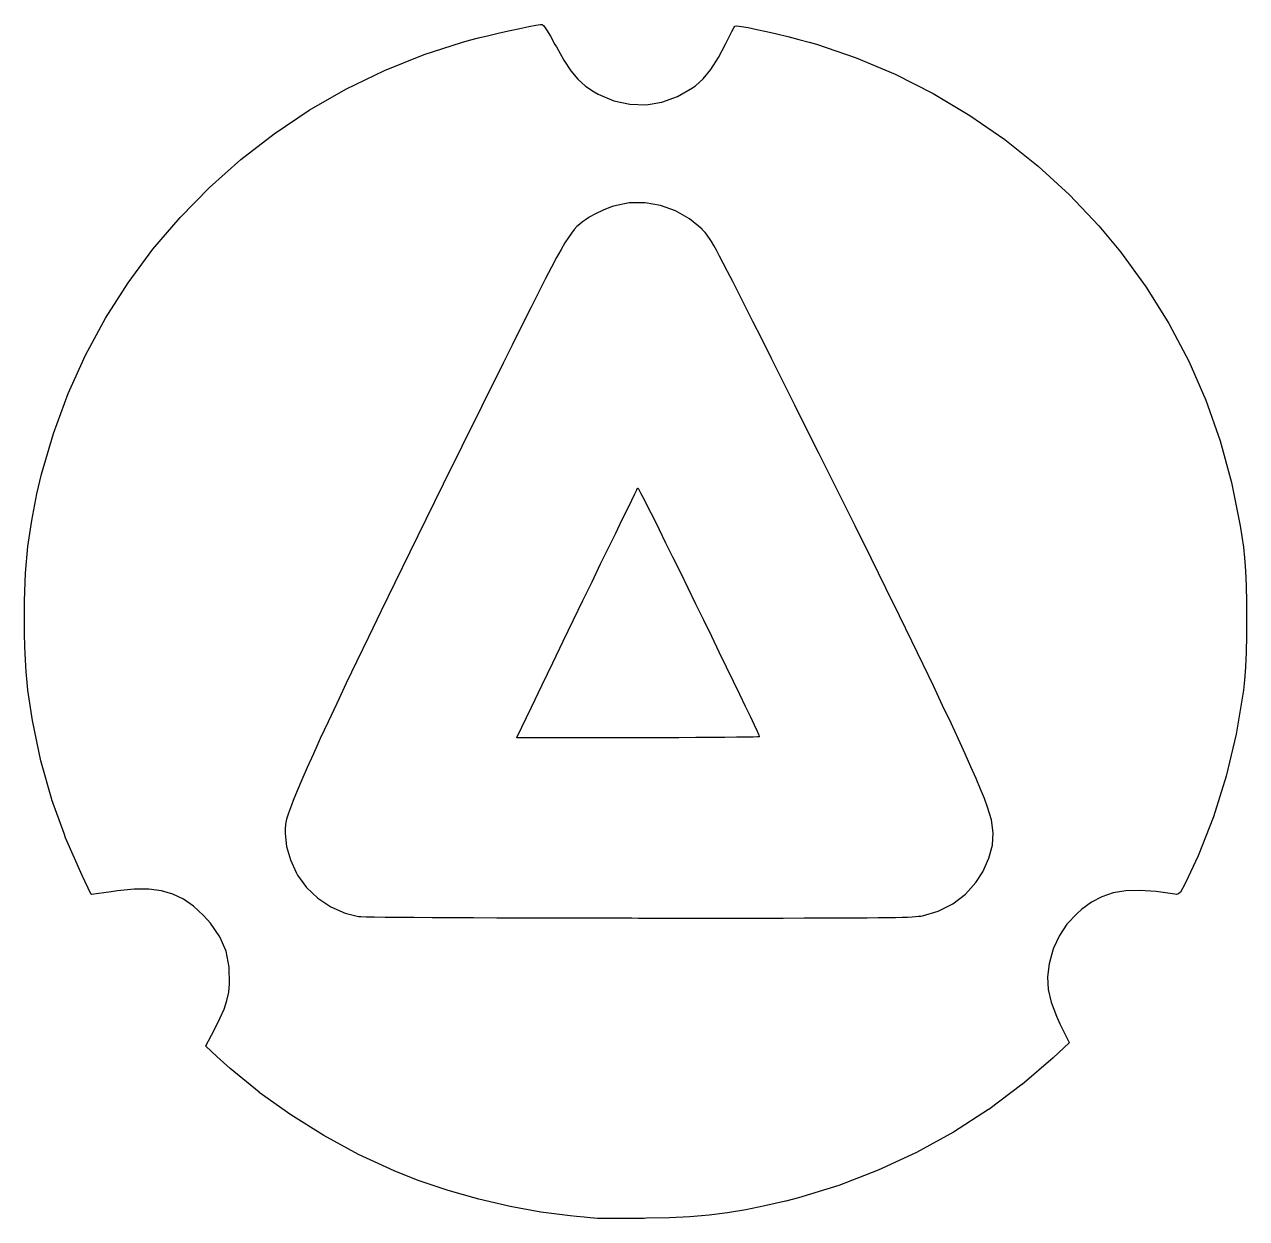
# Model space of a CAD drawing. Extents: x 57 to 265, y -121 to -64.
# Drawn here: x 83.83 to 110.13, y -117.47 to -91.77 of the extents above; entities that cross this region are included whole.
import ezdxf

# ---------------------------------------------------------------- set-up
doc = ezdxf.new("R2010")
doc.units = 0
doc.header["$MEASUREMENT"] = 0
doc.layers.add('BLACK', color=7, linetype='CONTINUOUS')

msp = doc.modelspace()

# ---------------------------------------------------------------- linework, layer by layer
at = {"layer": 'Black'}
for p, q in [((94.6791, -91.811), (94.8309, -91.7829)), ((94.8309, -91.7829), (94.831, -91.7828)), ((94.8309, -91.7829), (94.8309, -91.7829)), ((94.831, -91.7828), (94.9344, -91.7675)), ((94.9344, -91.7675), (94.9345, -91.7675)), ((94.9345, -91.7675), (94.9347, -91.7675)), ((94.9347, -91.7675), (94.964, -91.7655)), ((94.964, -91.7655), (94.9642, -91.7655)), ((94.9642, -91.7655), (94.9644, -91.7654)), ((94.9644, -91.7654), (94.9651, -91.7656)), ((94.9651, -91.7656), (94.9658, -91.7656)), ((94.9658, -91.7656), (94.9659, -91.7657)), ((94.9659, -91.7657), (94.9661, -91.7657)), ((94.9661, -91.7657), (94.9667, -91.7661)), ((94.9667, -91.7661), (94.9673, -91.7664)), ((94.9673, -91.7664), (94.9674, -91.7665)), ((94.9674, -91.7665), (94.9676, -91.7666)), ((94.9676, -91.7666), (95.0031, -91.7962)), ((95.0031, -91.7962), (95.0035, -91.7967)), ((95.0035, -91.7967), (95.004, -91.7971)), ((95.004, -91.7971), (95.0642, -91.8821)), ((99.1162, -91.8021), (99.1588, -91.7981)), ((99.1588, -91.7981), (99.1593, -91.7981)), ((99.1593, -91.7981), (99.1598, -91.7981)), ((99.1598, -91.7981), (99.2584, -91.8096)), ((93.4014, -92.1049), (93.6, -92.054)), ((93.6, -92.054), (93.8198, -92.0004)), ((93.6, -92.054), (93.6, -92.054)), ((93.6, -92.054), (93.6, -92.054)), ((93.8198, -92.0004), (93.8199, -92.0004)), ((93.8199, -92.0004), (94.0493, -91.9467)), ((93.8199, -92.0004), (93.8199, -92.0004)), ((94.0493, -91.9467), (94.2767, -91.8955)), ((94.0493, -91.9467), (94.0493, -91.9467)), ((94.0493, -91.9467), (94.0493, -91.9467)), ((94.2767, -91.8955), (94.4905, -91.8495)), ((94.2767, -91.8955), (94.2767, -91.8955)), ((94.2767, -91.8955), (94.2767, -91.8955)), ((94.4905, -91.8494), (94.679, -91.811)), ((94.4905, -91.8495), (94.4905, -91.8494)), ((94.4905, -91.8495), (94.4905, -91.8495)), ((94.679, -91.811), (94.6791, -91.811)), ((94.6791, -91.811), (94.6791, -91.811)), ((95.0642, -91.8821), (95.0643, -91.8823)), ((95.0643, -91.8823), (95.0644, -91.8824)), ((95.0644, -91.8824), (95.1455, -92.0167)), ((95.1455, -92.0167), (95.1456, -92.0168)), ((95.1456, -92.0168), (95.1456, -92.0168)), ((95.1456, -92.0168), (95.2438, -92.1943)), ((98.9222, -92.1743), (98.9926, -92.0338)), ((98.9926, -92.0338), (98.9927, -92.0338)), ((98.9927, -92.0338), (99.0521, -91.917)), ((98.9927, -92.0338), (98.9927, -92.0338)), ((99.0521, -91.917), (99.0942, -91.8364)), ((99.0521, -91.917), (99.0521, -91.917)), ((99.0521, -91.917), (99.0521, -91.917)), ((99.0942, -91.8364), (99.0942, -91.8363)), ((99.0942, -91.8363), (99.0943, -91.8363)), ((99.0943, -91.8363), (99.1123, -91.8046)), ((99.1123, -91.8046), (99.1127, -91.8041)), ((99.1127, -91.8041), (99.1131, -91.8036)), ((99.1131, -91.8036), (99.1132, -91.8034)), ((99.1132, -91.8034), (99.1134, -91.8033)), ((99.1134, -91.8033), (99.1139, -91.8029)), ((99.1139, -91.8029), (99.1145, -91.8026)), ((99.1145, -91.8026), (99.1147, -91.8025)), ((99.1147, -91.8025), (99.1149, -91.8024)), ((99.1149, -91.8024), (99.1155, -91.8023)), ((99.1155, -91.8023), (99.1162, -91.8021)), ((99.2584, -91.8096), (99.2585, -91.8097)), ((99.2585, -91.8097), (99.2586, -91.8097)), ((99.2586, -91.8097), (99.4035, -91.8346)), ((99.4035, -91.8346), (99.4036, -91.8346)), ((99.4036, -91.8346), (99.4037, -91.8346)), ((99.4037, -91.8346), (99.5855, -91.8709)), ((99.5855, -91.8709), (99.5855, -91.8709)), ((99.5855, -91.8709), (99.5855, -91.8709)), ((99.5855, -91.8709), (99.7947, -91.9163)), ((99.7947, -91.9163), (99.7948, -91.9163)), ((99.7948, -91.9163), (99.7948, -91.9163)), ((99.7948, -91.9163), (100.022, -91.9688)), ((100.022, -91.9688), (100.022, -91.9688)), ((100.022, -91.9688), (100.022, -91.9688)), ((100.022, -91.9688), (100.257, -92.0262)), ((100.257, -92.0262), (100.257, -92.0262)), ((100.257, -92.0262), (100.257, -92.0262)), ((100.257, -92.0262), (100.492, -92.0865)), ((92.4298, -92.4124), (93.2352, -92.1507)), ((93.2352, -92.1507), (93.2353, -92.1507)), ((93.2353, -92.1507), (93.2354, -92.1506)), ((93.2354, -92.1506), (93.4013, -92.1049)), ((93.4013, -92.1049), (93.4013, -92.1049)), ((93.4013, -92.1049), (93.4014, -92.1049)), ((95.2438, -92.1943), (95.2438, -92.1944)), ((95.2438, -92.1944), (95.2439, -92.1944)), ((95.2439, -92.1944), (95.2736, -92.2504)), ((95.2736, -92.2504), (95.4322, -92.5335)), ((98.7605, -92.4767), (98.9222, -92.1743)), ((100.492, -92.0865), (100.492, -92.0865)), ((100.492, -92.0865), (100.492, -92.0865)), ((100.492, -92.0865), (100.715, -92.1475)), ((100.715, -92.1475), (100.716, -92.1475)), ((100.716, -92.1475), (100.716, -92.1475)), ((100.716, -92.1475), (100.871, -92.1926)), ((100.871, -92.1926), (100.871, -92.1927)), ((100.871, -92.1927), (100.872, -92.1927)), ((100.872, -92.1927), (101.728, -92.4836)), ((91.572, -92.7564), (92.4295, -92.4125)), ((92.4295, -92.4125), (92.4296, -92.4125)), ((92.4296, -92.4125), (92.4298, -92.4124)), ((95.4322, -92.5335), (95.5835, -92.7611)), ((98.5957, -92.735), (98.7605, -92.4767)), ((101.728, -92.4836), (101.728, -92.4837)), ((101.728, -92.4837), (101.729, -92.4837)), ((101.729, -92.4837), (102.567, -92.8377)), ((90.746, -93.1568), (91.5717, -92.7565)), ((91.5717, -92.7565), (91.5719, -92.7565)), ((91.5719, -92.7565), (91.572, -92.7564)), ((95.5835, -92.7611), (95.7367, -92.9437)), ((98.4332, -92.9356), (98.5957, -92.735)), ((102.567, -92.8377), (102.568, -92.8378)), ((102.568, -92.8378), (102.568, -92.8379)), ((102.568, -92.8379), (103.384, -93.2515)), ((95.7367, -92.9437), (95.9011, -93.0919)), ((95.9011, -93.0919), (96.0861, -93.2161)), ((98.2033, -93.1315), (98.2695, -93.0838)), ((98.2695, -93.0838), (98.4332, -92.9356)), ((89.954, -93.6111), (90.7457, -93.1569)), ((90.7457, -93.1569), (90.7458, -93.1569)), ((90.7458, -93.1569), (90.746, -93.1568)), ((96.0861, -93.2161), (96.1718, -93.2635)), ((96.1718, -93.2635), (96.5119, -93.4061)), ((97.547, -93.4373), (97.8816, -93.3168)), ((97.8816, -93.3168), (98.2033, -93.1315)), ((103.384, -93.2515), (103.384, -93.2516)), ((103.384, -93.2516), (103.384, -93.2517)), ((103.384, -93.2517), (104.172, -93.7217)), ((89.1986, -94.1168), (89.9537, -93.6113)), ((89.9537, -93.6113), (89.9539, -93.6112)), ((89.9539, -93.6112), (89.954, -93.6111)), ((96.5119, -93.4061), (96.8575, -93.4823)), ((96.8575, -93.4823), (97.2041, -93.4925)), ((97.2041, -93.4925), (97.547, -93.4373)), ((104.172, -93.7217), (104.172, -93.7218)), ((104.172, -93.7218), (104.172, -93.7219)), ((104.172, -93.7219), (104.928, -94.2447)), ((88.4823, -94.6714), (89.1984, -94.117)), ((89.1984, -94.117), (89.1985, -94.1169)), ((89.1985, -94.1169), (89.1986, -94.1168)), ((104.928, -94.2447), (104.928, -94.2448)), ((104.928, -94.2448), (104.928, -94.2449)), ((104.928, -94.2449), (105.645, -94.8173)), ((87.8074, -95.2723), (88.482, -94.6716)), ((88.482, -94.6716), (88.4822, -94.6715)), ((88.4822, -94.6715), (88.4823, -94.6714)), ((105.645, -94.8173), (105.646, -94.8174)), ((105.646, -94.8174), (105.646, -94.8175)), ((105.646, -94.8175), (106.32, -95.4359)), ((87.1764, -95.9171), (87.8071, -95.2726)), ((87.8071, -95.2726), (87.8073, -95.2725)), ((87.8073, -95.2725), (87.8074, -95.2723)), ((106.32, -95.4359), (106.32, -95.4361)), ((106.32, -95.4361), (106.321, -95.4362)), ((106.321, -95.4362), (106.947, -96.0973)), ((96.4372, -95.6977), (96.2785, -95.7609)), ((96.5073, -95.675), (96.4372, -95.6977)), ((96.8429, -95.6073), (96.5073, -95.675)), ((97.183, -95.6029), (96.8429, -95.6073)), ((97.5187, -95.6594), (97.183, -95.6029)), ((97.8411, -95.7747), (97.5187, -95.6594)), ((86.5917, -96.6033), (87.1761, -95.9174)), ((87.1761, -95.9174), (87.1763, -95.9173)), ((87.1763, -95.9173), (87.1764, -95.9171)), ((95.9007, -95.9683), (95.8362, -96.014)), ((95.9721, -95.9205), (95.9007, -95.9683)), ((95.9813, -95.9145), (95.9721, -95.9205)), ((96.1155, -95.8384), (95.9813, -95.9145)), ((96.2785, -95.7609), (96.1155, -95.8384)), ((98.1411, -95.9467), (97.8411, -95.7747)), ((98.4099, -96.1733), (98.1411, -95.9467)), ((95.5981, -96.2557), (95.5318, -96.3509)), ((95.6593, -96.1784), (95.5981, -96.2557)), ((95.7179, -96.1151), (95.6593, -96.1784)), ((95.776, -96.0616), (95.7179, -96.1151)), ((95.8362, -96.014), (95.776, -96.0616)), ((98.4137, -96.1771), (98.4099, -96.1733)), ((98.444, -96.2082), (98.4137, -96.1771)), ((98.4137, -96.1771), (98.4137, -96.1771)), ((98.4732, -96.2401), (98.444, -96.2082)), ((98.5029, -96.2759), (98.4732, -96.2401)), ((106.947, -96.0973), (106.947, -96.0974)), ((106.947, -96.0974), (106.948, -96.0975)), ((106.948, -96.0975), (107.416, -96.6607)), ((95.4581, -96.4679), (95.3748, -96.6107)), ((95.5318, -96.3509), (95.4581, -96.4679)), ((98.5348, -96.3188), (98.5029, -96.2759)), ((98.5707, -96.3719), (98.5348, -96.3188)), ((98.6121, -96.4385), (98.5707, -96.3719)), ((98.6608, -96.5216), (98.6121, -96.4385)), ((98.7182, -96.6245), (98.6608, -96.5216)), ((86.0558, -97.3282), (86.5915, -96.6035)), ((86.5915, -96.6035), (86.5916, -96.6034)), ((86.5916, -96.6034), (86.5917, -96.6033)), ((95.2794, -96.7833), (95.1697, -96.9897)), ((95.3748, -96.6107), (95.2794, -96.7833)), ((98.7862, -96.7502), (98.7182, -96.6245)), ((98.8663, -96.9019), (98.7862, -96.7502)), ((107.416, -96.6607), (107.416, -96.6609)), ((107.416, -96.6609), (107.416, -96.661)), ((107.416, -96.661), (107.967, -97.4177)), ((95.1697, -96.9897), (95.0434, -97.2337)), ((98.9601, -97.0827), (98.8663, -96.9019)), ((95.0434, -97.2337), (94.898, -97.5194)), ((99.0694, -97.2959), (98.9601, -97.0827)), ((99.1957, -97.5445), (99.0694, -97.2959)), ((85.5712, -98.0895), (86.0557, -97.3285)), ((86.0557, -97.3285), (86.0558, -97.3284)), ((86.0558, -97.3284), (86.0558, -97.3282)), ((94.898, -97.5194), (94.7314, -97.8507)), ((94.898, -97.5194), (94.898, -97.5194)), ((99.3407, -97.8316), (99.1957, -97.5445)), ((99.1957, -97.5445), (99.1957, -97.5445)), ((107.967, -97.4177), (107.967, -97.4178)), ((107.967, -97.4178), (107.967, -97.418)), ((107.967, -97.418), (108.456, -98.2014)), ((99.5061, -98.1605), (99.3407, -97.8316)), ((85.1403, -98.8846), (85.571, -98.0898)), ((85.571, -98.0898), (85.5712, -98.0897)), ((85.5712, -98.0897), (85.5712, -98.0895)), ((94.7314, -97.8507), (94.5411, -98.2316)), ((94.5411, -98.2316), (94.3248, -98.6659)), ((99.6935, -98.5343), (99.5061, -98.1605)), ((99.5061, -98.1605), (99.5061, -98.1605)), ((108.456, -98.2014), (108.456, -98.2016)), ((108.456, -98.2016), (108.456, -98.2018)), ((108.456, -98.2018), (108.885, -99.0131)), ((99.9046, -98.956), (99.6935, -98.5343)), ((99.6935, -98.5343), (99.6935, -98.5343)), ((84.7655, -99.7109), (85.1401, -98.8849)), ((85.1401, -98.8849), (85.1402, -98.8847)), ((85.1402, -98.8847), (85.1403, -98.8846)), ((94.3248, -98.6659), (94.132, -99.0538)), ((94.132, -99.0538), (93.6716, -99.9808)), ((100.141, -99.429), (99.9046, -98.956)), ((99.9046, -98.956), (99.9046, -98.956)), ((108.885, -99.0131), (108.885, -99.0133)), ((108.885, -99.0133), (108.885, -99.0134)), ((108.885, -99.0134), (109.252, -99.8538)), ((100.404, -99.9562), (100.141, -99.429)), ((100.141, -99.429), (100.141, -99.429)), ((84.4493, -100.566), (84.7653, -99.7112)), ((84.7653, -99.7112), (84.7654, -99.7111)), ((84.7654, -99.7111), (84.7655, -99.7109)), ((109.252, -99.8538), (109.252, -99.8539)), ((109.252, -99.8539), (109.252, -99.8541)), ((109.252, -99.8541), (109.559, -100.724)), ((93.6716, -99.9808), (93.2409, -100.85)), ((100.696, -100.541), (100.404, -99.9562)), ((100.404, -99.9562), (100.404, -99.9562)), ((84.194, -101.447), (84.4491, -100.566)), ((84.4491, -100.566), (84.4492, -100.566)), ((84.4492, -100.566), (84.4493, -100.566)), ((100.927, -101.004), (100.696, -100.541)), ((109.559, -100.724), (109.559, -100.725)), ((109.559, -100.725), (109.559, -100.725)), ((109.559, -100.725), (109.807, -101.626)), ((93.2409, -100.85), (92.8391, -101.662)), ((101.329, -101.81), (100.927, -101.004)), ((100.927, -101.004), (100.927, -101.004)), ((84.0952, -101.866), (84.194, -101.448)), ((84.194, -101.448), (84.194, -101.447)), ((84.194, -101.448), (84.194, -101.448)), ((92.8391, -101.662), (92.4652, -102.42)), ((92.8391, -101.662), (92.8391, -101.662)), ((96.9656, -101.866), (97.0095, -101.779)), ((97.0095, -101.779), (97.0096, -101.778)), ((97.0096, -101.778), (97.0256, -101.749)), ((97.0096, -101.778), (97.0096, -101.778)), ((97.0256, -101.749), (97.0261, -101.748)), ((97.0261, -101.748), (97.0266, -101.747)), ((97.0266, -101.747), (97.0267, -101.747)), ((97.0267, -101.747), (97.0267, -101.747)), ((97.0267, -101.747), (97.0274, -101.747)), ((97.0274, -101.747), (97.0281, -101.746)), ((97.0281, -101.746), (97.0281, -101.746)), ((97.0281, -101.746), (97.0282, -101.746)), ((97.0282, -101.746), (97.029, -101.746)), ((97.029, -101.746), (97.0298, -101.746)), ((97.0298, -101.746), (97.0298, -101.746)), ((97.0298, -101.746), (97.0299, -101.746)), ((97.0299, -101.746), (97.0306, -101.746)), ((97.0306, -101.746), (97.0315, -101.746)), ((97.0315, -101.746), (97.0316, -101.746)), ((97.0316, -101.746), (97.0316, -101.746)), ((97.0316, -101.746), (97.0323, -101.747)), ((97.0323, -101.747), (97.0331, -101.747)), ((97.0331, -101.747), (97.0331, -101.747)), ((97.0331, -101.747), (97.0331, -101.747)), ((97.0331, -101.747), (97.0337, -101.748)), ((97.0337, -101.748), (97.0342, -101.748)), ((97.0342, -101.748), (97.0511, -101.775)), ((97.0511, -101.775), (97.0512, -101.775)), ((97.0512, -101.775), (97.0513, -101.775)), ((97.0513, -101.775), (97.095, -101.858)), ((109.807, -101.626), (109.807, -101.626)), ((109.807, -101.626), (109.807, -101.627)), ((109.807, -101.627), (109.994, -102.56)), ((83.9826, -102.44), (84.0952, -101.866)), ((84.0952, -101.866), (84.0952, -101.866)), ((84.0952, -101.866), (84.0952, -101.866)), ((96.8023, -102.197), (96.8959, -102.007)), ((96.8959, -102.007), (96.9656, -101.866)), ((96.8959, -102.007), (96.8959, -102.007)), ((96.8959, -102.007), (96.8959, -102.007)), ((96.9656, -101.866), (96.9656, -101.866)), ((96.9656, -101.866), (96.9656, -101.866)), ((97.095, -101.858), (97.095, -101.858)), ((97.095, -101.858), (97.095, -101.858)), ((97.095, -101.858), (97.163, -101.99)), ((97.163, -101.99), (97.163, -101.991)), ((97.163, -101.991), (97.163, -101.991)), ((97.163, -101.991), (97.2527, -102.168)), ((101.702, -102.56), (101.329, -101.81)), ((101.329, -101.81), (101.329, -101.81)), ((96.6867, -102.434), (96.8023, -102.197)), ((96.8023, -102.197), (96.8023, -102.197)), ((96.8023, -102.197), (96.8023, -102.197)), ((97.2527, -102.168), (97.2527, -102.168)), ((97.2527, -102.168), (97.2527, -102.168)), ((97.2527, -102.168), (97.3615, -102.386)), ((83.9015, -103.002), (83.9825, -102.44)), ((83.9825, -102.44), (83.9826, -102.44)), ((83.9826, -102.44), (83.9826, -102.44)), ((92.4652, -102.42), (92.1181, -103.126)), ((96.551, -102.712), (96.6867, -102.434)), ((96.6867, -102.434), (96.6867, -102.434)), ((97.3615, -102.386), (97.3615, -102.386)), ((97.3615, -102.386), (97.3615, -102.386)), ((97.3615, -102.386), (97.4868, -102.639)), ((102.046, -103.256), (101.702, -102.56)), ((101.702, -102.56), (101.702, -102.56)), ((109.994, -102.56), (109.994, -102.56)), ((109.994, -102.56), (109.994, -102.56)), ((109.994, -102.56), (110.063, -103.013)), ((96.397, -103.028), (96.551, -102.712)), ((96.551, -102.712), (96.551, -102.712)), ((97.4868, -102.639), (97.4868, -102.639)), ((97.4868, -102.639), (97.4868, -102.639)), ((97.4868, -102.639), (97.6261, -102.92)), ((83.8498, -103.572), (83.9014, -103.003)), ((83.9014, -103.003), (83.9015, -103.002)), ((83.9015, -103.002), (83.9015, -103.002)), ((96.2267, -103.378), (96.397, -103.028)), ((96.397, -103.028), (96.397, -103.028)), ((97.6261, -102.92), (97.6261, -102.92)), ((97.6261, -102.92), (97.6261, -102.92)), ((97.6261, -102.92), (97.7767, -103.226)), ((110.063, -103.013), (110.063, -103.013)), ((110.063, -103.013), (110.063, -103.013)), ((110.063, -103.013), (110.087, -103.242)), ((92.1181, -103.126), (91.797, -103.782)), ((97.7767, -103.226), (97.7767, -103.226)), ((97.7767, -103.226), (97.7767, -103.226)), ((97.7767, -103.226), (97.9361, -103.55)), ((102.364, -103.9), (102.046, -103.256)), ((110.087, -103.242), (110.087, -103.242)), ((110.087, -103.242), (110.087, -103.242)), ((110.087, -103.242), (110.105, -103.525)), ((83.8257, -104.168), (83.8498, -103.572)), ((83.8498, -103.572), (83.8499, -103.572)), ((83.8499, -103.572), (83.8498, -103.572)), ((96.0419, -103.759), (96.2267, -103.378)), ((96.2267, -103.378), (96.2267, -103.378)), ((97.9361, -103.55), (97.9361, -103.55)), ((97.9361, -103.55), (97.9361, -103.55)), ((97.9361, -103.55), (98.1017, -103.888)), ((110.105, -103.525), (110.105, -103.525)), ((110.105, -103.525), (110.105, -103.525)), ((110.105, -103.525), (110.119, -103.848)), ((91.797, -103.782), (91.5008, -104.389)), ((95.8446, -104.165), (96.0419, -103.759)), ((96.0419, -103.759), (96.0419, -103.759)), ((98.1017, -103.888), (98.1017, -103.888)), ((98.1017, -103.888), (98.2709, -104.233)), ((110.119, -103.848), (110.119, -103.848)), ((110.119, -103.848), (110.119, -103.848)), ((110.119, -103.848), (110.127, -104.198)), ((102.656, -104.494), (102.364, -103.9)), ((102.364, -103.9), (102.364, -103.9)), ((83.827, -104.809), (83.8257, -104.168)), ((83.8257, -104.168), (83.8257, -104.168)), ((83.8257, -104.168), (83.8257, -104.168)), ((91.5008, -104.389), (91.2285, -104.951)), ((91.5008, -104.389), (91.5008, -104.389)), ((95.6366, -104.594), (95.8446, -104.165)), ((95.8446, -104.165), (95.8446, -104.165)), ((98.2709, -104.233), (98.2709, -104.233)), ((98.2709, -104.233), (98.2709, -104.233)), ((98.2709, -104.233), (98.4411, -104.582)), ((110.127, -104.198), (110.127, -104.198)), ((110.127, -104.198), (110.127, -104.199)), ((110.127, -104.199), (110.129, -104.562)), ((95.4199, -105.042), (95.6366, -104.594)), ((95.6366, -104.594), (95.6366, -104.594)), ((98.4411, -104.582), (98.4411, -104.582)), ((98.4411, -104.582), (98.4411, -104.582)), ((98.4411, -104.582), (98.6097, -104.928)), ((102.923, -105.041), (102.656, -104.494)), ((102.656, -104.494), (102.656, -104.494)), ((110.129, -104.562), (110.126, -104.925)), ((110.129, -104.562), (110.129, -104.562)), ((110.129, -104.562), (110.129, -104.562)), ((83.8283, -104.872), (83.827, -104.809)), ((83.827, -104.809), (83.827, -104.809)), ((83.827, -104.809), (83.827, -104.809)), ((83.8371, -105.16), (83.8283, -104.872)), ((83.8283, -104.872), (83.8283, -104.872)), ((83.8283, -104.872), (83.8283, -104.872)), ((98.6097, -104.928), (98.6097, -104.928)), ((98.6097, -104.928), (98.6097, -104.928)), ((98.6097, -104.928), (98.7742, -105.266)), ((110.126, -104.925), (110.118, -105.274)), ((110.126, -104.925), (110.126, -104.925)), ((110.126, -104.925), (110.126, -104.925)), ((83.8494, -105.442), (83.8371, -105.16)), ((83.8371, -105.16), (83.8371, -105.16)), ((83.8371, -105.16), (83.8371, -105.16)), ((91.2285, -104.951), (90.9793, -105.468)), ((95.1962, -105.505), (95.4199, -105.042)), ((95.4199, -105.042), (95.4199, -105.042)), ((103.167, -105.543), (102.923, -105.041)), ((102.923, -105.041), (102.923, -105.041)), ((83.8644, -105.702), (83.8494, -105.442)), ((83.8494, -105.442), (83.8494, -105.442)), ((83.8494, -105.442), (83.8494, -105.442)), ((90.9793, -105.468), (90.7521, -105.943)), ((90.9793, -105.468), (90.9793, -105.468)), ((98.7742, -105.266), (98.7742, -105.266)), ((98.7742, -105.266), (98.7742, -105.266)), ((98.7742, -105.266), (98.932, -105.592)), ((110.118, -105.274), (110.105, -105.596)), ((110.118, -105.274), (110.118, -105.274)), ((110.118, -105.274), (110.118, -105.274)), ((83.8813, -105.926), (83.8644, -105.702)), ((83.8644, -105.702), (83.8644, -105.702)), ((83.8644, -105.702), (83.8644, -105.702)), ((94.9675, -105.978), (95.1962, -105.505)), ((95.1962, -105.505), (95.1962, -105.505)), ((98.932, -105.592), (98.932, -105.592)), ((98.932, -105.592), (98.932, -105.592)), ((98.932, -105.592), (99.0805, -105.898)), ((103.388, -106.003), (103.167, -105.543)), ((103.167, -105.543), (103.167, -105.543)), ((110.105, -105.596), (110.086, -105.877)), ((110.105, -105.596), (110.105, -105.596)), ((110.105, -105.596), (110.105, -105.596)), ((83.8814, -105.926), (83.8813, -105.926)), ((83.8993, -106.096), (83.8814, -105.926)), ((83.8814, -105.926), (83.8814, -105.926)), ((90.7521, -105.943), (90.546, -106.378)), ((90.7521, -105.943), (90.7521, -105.943)), ((94.7358, -106.458), (94.9675, -105.978)), ((94.9675, -105.978), (94.9675, -105.978)), ((99.0805, -105.898), (99.0805, -105.898)), ((99.0805, -105.898), (99.0805, -105.898)), ((99.0805, -105.898), (99.2171, -106.182)), ((110.086, -105.877), (110.063, -106.096)), ((110.086, -105.877), (110.086, -105.877)), ((110.086, -105.877), (110.086, -105.877)), ((83.8993, -106.097), (83.8993, -106.096)), ((83.8993, -106.096), (83.8993, -106.096)), ((83.9991, -106.749), (83.8993, -106.097)), ((99.2171, -106.182), (99.2171, -106.182)), ((99.2171, -106.182), (99.2171, -106.182)), ((99.2171, -106.182), (99.3392, -106.436)), ((103.588, -106.422), (103.388, -106.003)), ((110.063, -106.097), (109.905, -107.038)), ((110.063, -106.096), (110.063, -106.096)), ((110.063, -106.096), (110.063, -106.097)), ((90.546, -106.378), (90.3599, -106.775)), ((94.4211, -107.11), (94.7358, -106.458)), ((94.7358, -106.458), (94.7358, -106.458)), ((99.3392, -106.436), (99.3392, -106.436)), ((99.3392, -106.436), (99.3392, -106.436)), ((99.3392, -106.436), (99.4442, -106.656)), ((103.768, -106.803), (103.588, -106.422)), ((103.588, -106.422), (103.588, -106.422)), ((83.9992, -106.749), (83.9991, -106.749)), ((83.9992, -106.75), (83.9992, -106.749)), ((84.1812, -107.614), (83.9992, -106.75)), ((90.3599, -106.775), (90.1931, -107.136)), ((90.3599, -106.775), (90.3599, -106.775)), ((99.4442, -106.656), (99.4442, -106.656)), ((99.4442, -106.656), (99.4442, -106.656)), ((99.4442, -106.656), (99.5296, -106.837)), ((99.5296, -106.837), (99.5296, -106.837)), ((99.5296, -106.837), (99.5297, -106.837)), ((99.5297, -106.837), (99.5928, -106.973)), ((99.5928, -106.973), (99.5928, -106.973)), ((99.5928, -106.973), (99.5929, -106.973)), ((99.5929, -106.973), (99.6312, -107.059)), ((103.929, -107.149), (103.768, -106.803)), ((109.904, -107.038), (109.689, -107.946)), ((109.905, -107.038), (109.904, -107.038)), ((109.904, -107.038), (109.904, -107.038)), ((90.1931, -107.136), (90.0443, -107.463)), ((94.4207, -107.112), (94.4206, -107.111)), ((94.4206, -107.111), (94.4207, -107.111)), ((94.4207, -107.111), (94.4209, -107.11)), ((94.4207, -107.111), (94.4207, -107.111)), ((94.4207, -107.113), (94.4207, -107.112)), ((94.4208, -107.113), (94.4207, -107.113)), ((94.421, -107.114), (94.4208, -107.113)), ((94.4208, -107.113), (94.4208, -107.113)), ((94.4209, -107.11), (94.4211, -107.11)), ((94.4213, -107.114), (94.421, -107.114)), ((94.4214, -107.114), (94.4213, -107.114)), ((94.4215, -107.115), (94.4214, -107.114)), ((94.422, -107.115), (94.4215, -107.115)), ((94.4224, -107.116), (94.422, -107.115)), ((94.4226, -107.116), (94.4224, -107.116)), ((94.4227, -107.116), (94.4226, -107.116)), ((94.4233, -107.116), (94.4227, -107.116)), ((94.4239, -107.116), (94.4233, -107.116)), ((94.4241, -107.117), (94.4239, -107.116)), ((94.4243, -107.117), (94.4241, -107.117)), ((94.4249, -107.117), (94.4243, -107.117)), ((94.4256, -107.117), (94.4249, -107.117)), ((97.0317, -107.117), (94.4256, -107.117)), ((97.1126, -107.117), (97.0317, -107.117)), ((97.0317, -107.117), (97.0317, -107.117)), ((97.5227, -107.116), (97.1126, -107.117)), ((97.1126, -107.117), (97.1126, -107.117)), ((97.1126, -107.117), (97.1126, -107.117)), ((97.9115, -107.116), (97.5227, -107.116)), ((97.5227, -107.116), (97.5227, -107.116)), ((97.5227, -107.116), (97.5227, -107.116)), ((98.2739, -107.114), (97.9115, -107.116)), ((97.9115, -107.116), (97.9115, -107.116)), ((97.9115, -107.116), (97.9115, -107.116)), ((98.6048, -107.112), (98.2739, -107.114)), ((98.2739, -107.114), (98.2739, -107.114)), ((98.2739, -107.114), (98.2739, -107.114)), ((98.8989, -107.11), (98.6048, -107.112)), ((98.6048, -107.112), (98.6048, -107.112)), ((98.6048, -107.112), (98.6048, -107.112)), ((99.1512, -107.108), (98.8989, -107.11)), ((98.8989, -107.11), (98.8989, -107.11)), ((98.8989, -107.11), (98.8989, -107.11)), ((99.3564, -107.105), (99.1512, -107.108)), ((99.1512, -107.108), (99.1512, -107.108)), ((99.1512, -107.108), (99.1512, -107.108)), ((99.5094, -107.102), (99.3564, -107.105)), ((99.3564, -107.105), (99.3564, -107.105)), ((99.3564, -107.105), (99.3564, -107.105)), ((99.605, -107.099), (99.5094, -107.102)), ((99.5094, -107.102), (99.5094, -107.102)), ((99.5094, -107.102), (99.5094, -107.102)), ((99.6052, -107.099), (99.605, -107.099)), ((99.6054, -107.099), (99.6052, -107.099)), ((99.6384, -107.096), (99.6054, -107.099)), ((99.6312, -107.059), (99.6313, -107.059)), ((99.6313, -107.059), (99.6313, -107.059)), ((99.6313, -107.059), (99.6425, -107.089)), ((99.6386, -107.096), (99.6384, -107.096)), ((99.6388, -107.096), (99.6386, -107.096)), ((99.6394, -107.095), (99.6388, -107.096)), ((99.64, -107.095), (99.6394, -107.095)), ((99.6402, -107.095), (99.64, -107.095)), ((99.6404, -107.095), (99.6402, -107.095)), ((99.6409, -107.094), (99.6404, -107.095)), ((99.6414, -107.094), (99.6409, -107.094)), ((99.6416, -107.094), (99.6414, -107.094)), ((99.6417, -107.094), (99.6416, -107.094)), ((99.642, -107.093), (99.6417, -107.094)), ((99.6424, -107.093), (99.642, -107.093)), ((99.6425, -107.092), (99.6424, -107.093)), ((99.6425, -107.089), (99.6426, -107.089)), ((99.6426, -107.092), (99.6425, -107.092)), ((99.6426, -107.089), (99.6427, -107.089)), ((99.6427, -107.092), (99.6426, -107.092)), ((99.6427, -107.089), (99.6427, -107.09)), ((99.6427, -107.09), (99.6428, -107.091)), ((99.6428, -107.091), (99.6427, -107.092)), ((99.6428, -107.091), (99.6428, -107.091)), ((99.6428, -107.091), (99.6428, -107.091)), ((104.072, -107.462), (103.929, -107.149)), ((90.0443, -107.463), (89.9127, -107.758)), ((104.198, -107.744), (104.072, -107.462)), ((84.1813, -107.614), (84.1812, -107.614)), ((84.4181, -108.45), (84.1813, -107.614)), ((84.1813, -107.614), (84.1813, -107.614)), ((89.9127, -107.758), (89.7974, -108.023)), ((104.308, -107.998), (104.198, -107.744)), ((89.7974, -108.023), (89.6973, -108.26)), ((104.404, -108.225), (104.308, -107.998)), ((109.689, -107.947), (109.416, -108.821)), ((109.689, -107.946), (109.689, -107.947)), ((109.689, -107.947), (109.689, -107.947)), ((89.6973, -108.26), (89.6114, -108.471)), ((104.486, -108.428), (104.404, -108.225)), ((104.404, -108.225), (104.404, -108.225)), ((84.4182, -108.451), (84.4181, -108.45)), ((84.6808, -109.18), (84.4182, -108.451)), ((84.4182, -108.451), (84.4182, -108.451)), ((89.5726, -108.57), (89.5094, -108.739)), ((89.6114, -108.471), (89.5726, -108.57)), ((104.556, -108.611), (104.486, -108.428)), ((104.64, -108.884), (104.556, -108.611)), ((89.4693, -108.868), (89.4473, -108.977)), ((89.5094, -108.739), (89.4693, -108.868)), ((104.677, -109.161), (104.64, -108.884)), ((109.416, -108.821), (109.087, -109.659)), ((109.416, -108.821), (109.416, -108.821)), ((109.416, -108.821), (109.416, -108.821)), ((89.4387, -109.088), (89.4382, -109.178)), ((89.4473, -108.977), (89.4387, -109.088)), ((84.7128, -109.269), (84.6808, -109.18)), ((84.7129, -109.269), (84.7128, -109.269)), ((84.7128, -109.269), (84.7128, -109.269)), ((85.0683, -110.08), (84.7129, -109.269)), ((89.4382, -109.178), (89.4686, -109.455)), ((104.659, -109.43), (104.677, -109.161)), ((89.4686, -109.455), (89.5488, -109.744)), ((104.583, -109.706), (104.659, -109.43)), ((109.087, -109.659), (108.816, -110.237)), ((109.087, -109.659), (109.087, -109.659)), ((109.087, -109.659), (109.087, -109.659)), ((89.5488, -109.744), (89.6719, -110.021)), ((104.45, -110.002), (104.583, -109.706)), ((85.2636, -110.489), (85.0683, -110.08)), ((85.0683, -110.08), (85.0683, -110.08)), ((85.0683, -110.08), (85.0683, -110.08)), ((89.6719, -110.021), (89.7037, -110.078)), ((89.7037, -110.078), (89.8961, -110.342)), ((104.304, -110.234), (104.45, -110.002)), ((85.6888, -110.432), (85.2688, -110.492)), ((85.8291, -110.413), (85.6888, -110.432)), ((86.1901, -110.38), (85.8291, -110.413)), ((86.5027, -110.379), (86.1901, -110.38)), ((86.7767, -110.413), (86.5027, -110.379)), ((87.0218, -110.483), (86.7767, -110.413)), ((89.8961, -110.342), (90.1389, -110.571)), ((104.077, -110.485), (104.304, -110.234)), ((107.258, -110.459), (107.015, -110.539)), ((107.529, -110.415), (107.258, -110.459)), ((107.834, -110.406), (107.529, -110.415)), ((108.184, -110.43), (107.834, -110.406)), ((108.586, -110.486), (108.184, -110.43)), ((108.704, -110.441), (108.665, -110.479)), ((108.751, -110.364), (108.704, -110.44)), ((108.704, -110.44), (108.704, -110.441)), ((108.704, -110.441), (108.704, -110.441)), ((108.816, -110.237), (108.751, -110.364)), ((108.751, -110.364), (108.751, -110.364)), ((108.751, -110.364), (108.751, -110.364)), ((108.816, -110.237), (108.816, -110.237)), ((108.816, -110.237), (108.816, -110.237)), ((85.2639, -110.489), (85.2636, -110.489)), ((85.2642, -110.49), (85.2639, -110.489)), ((85.2644, -110.49), (85.2642, -110.49)), ((85.2646, -110.49), (85.2644, -110.49)), ((85.2651, -110.491), (85.2646, -110.49)), ((85.2655, -110.491), (85.2651, -110.491)), ((85.2658, -110.491), (85.2655, -110.491)), ((85.266, -110.491), (85.2658, -110.491)), ((85.2666, -110.491), (85.266, -110.491)), ((85.2671, -110.492), (85.2666, -110.491)), ((85.2674, -110.492), (85.2671, -110.492)), ((85.2677, -110.492), (85.2674, -110.492)), ((85.2683, -110.492), (85.2677, -110.492)), ((85.2688, -110.492), (85.2683, -110.492)), ((87.248, -110.593), (87.0218, -110.483)), ((87.465, -110.745), (87.248, -110.593)), ((90.1389, -110.571), (90.421, -110.757)), ((103.494, -110.847), (103.805, -110.691)), ((103.805, -110.691), (104.077, -110.485)), ((106.79, -110.657), (106.574, -110.816)), ((107.015, -110.539), (106.79, -110.657)), ((108.587, -110.486), (108.586, -110.486)), ((108.622, -110.49), (108.587, -110.486)), ((108.587, -110.486), (108.587, -110.486)), ((108.623, -110.49), (108.622, -110.49)), ((108.663, -110.48), (108.623, -110.49)), ((108.623, -110.49), (108.623, -110.49)), ((108.623, -110.49), (108.623, -110.49)), ((108.623, -110.49), (108.623, -110.49)), ((108.623, -110.49), (108.623, -110.49)), ((108.664, -110.48), (108.663, -110.48)), ((108.665, -110.479), (108.664, -110.48)), ((108.664, -110.48), (108.664, -110.48)), ((108.664, -110.48), (108.664, -110.48)), ((108.665, -110.479), (108.665, -110.479)), ((108.665, -110.479), (108.665, -110.479)), ((87.6826, -110.941), (87.465, -110.745)), ((87.8336, -111.107), (87.6826, -110.941)), ((90.421, -110.757), (90.731, -110.893)), ((90.731, -110.893), (91.0144, -110.964)), ((91.0144, -110.964), (91.066, -110.968)), ((91.066, -110.968), (91.1822, -110.971)), ((91.1822, -110.971), (91.3591, -110.974)), ((91.3591, -110.974), (91.3591, -110.974)), ((91.3591, -110.974), (91.5929, -110.977)), ((91.5929, -110.977), (91.5929, -110.977)), ((91.5929, -110.977), (91.8801, -110.979)), ((91.8801, -110.979), (92.2172, -110.982)), ((92.2172, -110.982), (92.6004, -110.985)), ((92.6004, -110.985), (93.0263, -110.987)), ((93.0263, -110.987), (93.4912, -110.989)), ((93.4912, -110.989), (93.9915, -110.991)), ((93.9915, -110.991), (94.5237, -110.993)), ((94.5237, -110.993), (95.0841, -110.995)), ((95.0841, -110.995), (95.6693, -110.996)), ((95.6693, -110.996), (96.2755, -110.997)), ((96.2755, -110.997), (96.8992, -110.997)), ((96.8992, -110.997), (97.04, -110.998)), ((97.04, -110.998), (97.7866, -110.998)), ((97.7866, -110.998), (98.4686, -110.998)), ((98.4686, -110.998), (99.0889, -110.998)), ((99.0889, -110.998), (99.6506, -110.998)), ((99.6506, -110.998), (100.157, -110.998)), ((100.157, -110.998), (100.61, -110.997)), ((100.61, -110.997), (101.015, -110.996)), ((101.015, -110.996), (101.372, -110.995)), ((101.372, -110.995), (101.687, -110.994)), ((101.687, -110.994), (101.961, -110.992)), ((101.961, -110.992), (102.198, -110.99)), ((102.198, -110.99), (102.4, -110.987)), ((102.198, -110.99), (102.198, -110.99)), ((102.4, -110.987), (102.572, -110.984)), ((102.4, -110.987), (102.4, -110.987)), ((102.572, -110.984), (102.715, -110.98)), ((102.715, -110.98), (102.833, -110.976)), ((102.715, -110.98), (102.715, -110.98)), ((102.833, -110.976), (102.929, -110.972)), ((102.929, -110.972), (103.006, -110.967)), ((103.006, -110.967), (103.067, -110.961)), ((103.067, -110.961), (103.115, -110.955)), ((103.115, -110.955), (103.152, -110.949)), ((103.152, -110.949), (103.494, -110.847)), ((106.48, -110.899), (106.263, -111.128)), ((106.574, -110.816), (106.48, -110.899)), ((88.0309, -111.399), (87.8336, -111.107)), ((106.263, -111.128), (106.1, -111.371)), ((88.1648, -111.714), (88.0309, -111.399)), ((106.1, -111.371), (105.977, -111.647)), ((88.2352, -112.052), (88.1648, -111.714)), ((105.961, -111.692), (105.88, -111.987)), ((105.977, -111.647), (105.961, -111.692)), ((88.2418, -112.412), (88.2352, -112.052)), ((105.88, -111.987), (105.846, -112.262)), ((105.846, -112.262), (105.86, -112.533)), ((88.222, -112.593), (88.2418, -112.412)), ((105.86, -112.533), (105.923, -112.811)), ((88.1229, -112.956), (88.1841, -112.772)), ((88.1841, -112.772), (88.222, -112.593)), ((105.923, -112.811), (106.037, -113.113)), ((88.0332, -113.163), (88.1229, -112.956)), ((87.9093, -113.41), (88.0332, -113.163)), ((106.037, -113.113), (106.113, -113.275)), ((106.113, -113.275), (106.311, -113.678)), ((87.7293, -113.752), (87.9093, -113.41)), ((87.7288, -113.753), (87.7291, -113.752)), ((87.7288, -113.754), (87.7288, -113.753)), ((87.7288, -113.753), (87.7288, -113.753)), ((87.7288, -113.753), (87.7288, -113.753)), ((87.7288, -113.755), (87.7288, -113.754)), ((87.7291, -113.756), (87.7288, -113.755)), ((87.7288, -113.755), (87.7288, -113.755)), ((87.7288, -113.755), (87.7288, -113.755)), ((87.7291, -113.752), (87.7293, -113.752)), ((87.7293, -113.756), (87.7291, -113.756)), ((87.7294, -113.756), (87.7293, -113.756)), ((87.7295, -113.757), (87.7294, -113.756)), ((87.7299, -113.757), (87.7295, -113.757)), ((87.7303, -113.758), (87.7299, -113.757)), ((87.9674, -113.98), (87.7303, -113.758)), ((106.31, -113.684), (105.964, -114.005)), ((106.311, -113.683), (106.31, -113.683)), ((106.31, -113.683), (106.31, -113.684)), ((106.311, -113.678), (106.311, -113.678)), ((106.311, -113.678), (106.312, -113.679)), ((106.312, -113.681), (106.311, -113.682)), ((106.311, -113.682), (106.311, -113.682)), ((106.311, -113.682), (106.311, -113.682)), ((106.311, -113.682), (106.311, -113.683)), ((106.312, -113.679), (106.312, -113.679)), ((106.312, -113.679), (106.312, -113.679)), ((106.312, -113.679), (106.312, -113.68)), ((106.312, -113.68), (106.312, -113.68)), ((106.312, -113.68), (106.312, -113.681)), ((106.312, -113.681), (106.312, -113.681)), ((88.251, -114.237), (87.9674, -113.98)), ((87.9674, -113.98), (87.9674, -113.98)), ((87.9674, -113.98), (87.9674, -113.98)), ((105.964, -114.006), (105.296, -114.583)), ((105.964, -114.005), (105.964, -114.005)), ((105.964, -114.005), (105.964, -114.006)), ((88.2511, -114.237), (88.251, -114.237)), ((88.2512, -114.237), (88.2511, -114.237)), ((88.8786, -114.749), (88.2512, -114.237)), ((105.295, -114.583), (104.579, -115.117)), ((105.296, -114.583), (105.295, -114.583)), ((105.296, -114.583), (105.296, -114.583)), ((88.8788, -114.75), (88.8786, -114.749)), ((88.8789, -114.75), (88.8788, -114.75)), ((89.556, -115.232), (88.8789, -114.75)), ((104.578, -115.118), (103.819, -115.605)), ((104.579, -115.117), (104.578, -115.117)), ((104.578, -115.117), (104.578, -115.118)), ((89.5561, -115.233), (89.556, -115.232)), ((89.5562, -115.233), (89.5561, -115.233)), ((90.2726, -115.68), (89.5562, -115.233)), ((90.2728, -115.68), (90.2726, -115.68)), ((90.2729, -115.68), (90.2728, -115.68)), ((91.0183, -116.085), (90.2729, -115.68)), ((103.819, -115.605), (103.025, -116.042)), ((103.819, -115.605), (103.819, -115.605)), ((103.819, -115.605), (103.819, -115.605)), ((91.0184, -116.085), (91.0183, -116.085)), ((91.0186, -116.085), (91.0184, -116.085)), ((91.7827, -116.44), (91.0186, -116.085)), ((103.024, -116.042), (102.2, -116.426)), ((103.025, -116.042), (103.024, -116.042)), ((103.024, -116.042), (103.024, -116.042)), ((91.7828, -116.44), (91.7827, -116.44)), ((91.783, -116.44), (91.7828, -116.44)), ((92.3025, -116.646), (91.783, -116.44)), ((102.2, -116.426), (101.352, -116.752)), ((102.2, -116.426), (102.2, -116.426)), ((102.2, -116.426), (102.2, -116.426)), ((92.3027, -116.646), (92.3025, -116.646)), ((92.3028, -116.646), (92.3027, -116.646)), ((92.9428, -116.863), (92.3028, -116.646)), ((101.352, -116.752), (100.488, -117.019)), ((101.352, -116.752), (101.352, -116.752)), ((101.352, -116.752), (101.352, -116.752)), ((92.9429, -116.863), (92.9428, -116.863)), ((92.943, -116.863), (92.9429, -116.863)), ((93.6087, -117.052), (92.943, -116.863)), ((100.488, -117.019), (100.21, -117.091)), ((100.488, -117.019), (100.488, -117.019)), ((100.488, -117.019), (100.488, -117.019)), ((93.6089, -117.052), (93.6087, -117.052)), ((93.609, -117.052), (93.6089, -117.052)), ((94.2817, -117.209), (93.609, -117.052)), ((94.2818, -117.209), (94.2817, -117.209)), ((94.2819, -117.209), (94.2818, -117.209)), ((94.9428, -117.33), (94.2819, -117.209)), ((99.3497, -117.279), (98.9543, -117.344)), ((99.3498, -117.279), (99.3497, -117.279)), ((99.3499, -117.279), (99.3498, -117.279)), ((99.7626, -117.195), (99.3499, -117.279)), ((99.7627, -117.195), (99.7626, -117.195)), ((100.209, -117.091), (99.7627, -117.195)), ((99.7627, -117.195), (99.7627, -117.195)), ((100.21, -117.091), (100.209, -117.091)), ((100.209, -117.091), (100.209, -117.091)), ((94.9429, -117.33), (94.9428, -117.33)), ((94.943, -117.33), (94.9429, -117.33)), ((95.5732, -117.41), (94.943, -117.33)), ((95.5733, -117.41), (95.5732, -117.41)), ((95.5734, -117.41), (95.5733, -117.41)), ((95.7106, -117.423), (95.5734, -117.41)), ((95.8695, -117.438), (95.7106, -117.423)), ((95.9995, -117.451), (95.8695, -117.438)), ((95.8695, -117.438), (95.8695, -117.438)), ((96.0813, -117.46), (95.9995, -117.451)), ((95.9995, -117.451), (95.9995, -117.451)), ((96.0856, -117.46), (96.0813, -117.46)), ((96.0813, -117.46), (96.0813, -117.46)), ((96.0813, -117.46), (96.0813, -117.46)), ((96.0857, -117.46), (96.0856, -117.46)), ((96.0859, -117.46), (96.0857, -117.46)), ((96.1574, -117.463), (96.0859, -117.46)), ((96.1575, -117.463), (96.1574, -117.463)), ((96.2856, -117.465), (96.1575, -117.463)), ((96.1575, -117.463), (96.1575, -117.463)), ((96.2857, -117.465), (96.2856, -117.465)), ((96.4605, -117.466), (96.2857, -117.465)), ((96.2857, -117.465), (96.2857, -117.465)), ((96.6721, -117.466), (96.4605, -117.466)), ((96.4605, -117.466), (96.4605, -117.466)), ((96.4605, -117.466), (96.4605, -117.466)), ((96.9104, -117.464), (96.6721, -117.466)), ((96.6721, -117.466), (96.6721, -117.466)), ((96.6721, -117.466), (96.6721, -117.466)), ((97.1656, -117.462), (96.9104, -117.464)), ((96.9104, -117.464), (96.9104, -117.464)), ((96.9104, -117.464), (96.9104, -117.464)), ((97.2134, -117.461), (97.1656, -117.462)), ((97.1656, -117.462), (97.1656, -117.462)), ((97.1656, -117.462), (97.1656, -117.462)), ((97.2135, -117.461), (97.2134, -117.461)), ((97.2134, -117.461), (97.2134, -117.461)), ((97.7056, -117.449), (97.2135, -117.461)), ((97.7057, -117.449), (97.7056, -117.449)), ((97.7056, -117.449), (97.7056, -117.449)), ((98.1487, -117.427), (97.7057, -117.449)), ((98.1488, -117.427), (98.1487, -117.427)), ((98.1489, -117.427), (98.1488, -117.427)), ((98.5593, -117.393), (98.1489, -117.427)), ((98.5594, -117.393), (98.5593, -117.393)), ((98.5595, -117.393), (98.5594, -117.393)), ((98.9541, -117.344), (98.5595, -117.393)), ((98.9542, -117.344), (98.9541, -117.344)), ((98.9543, -117.344), (98.9542, -117.344))]:
    msp.add_line(p, q, dxfattribs=at)

doc.saveas('drawing.dxf')
